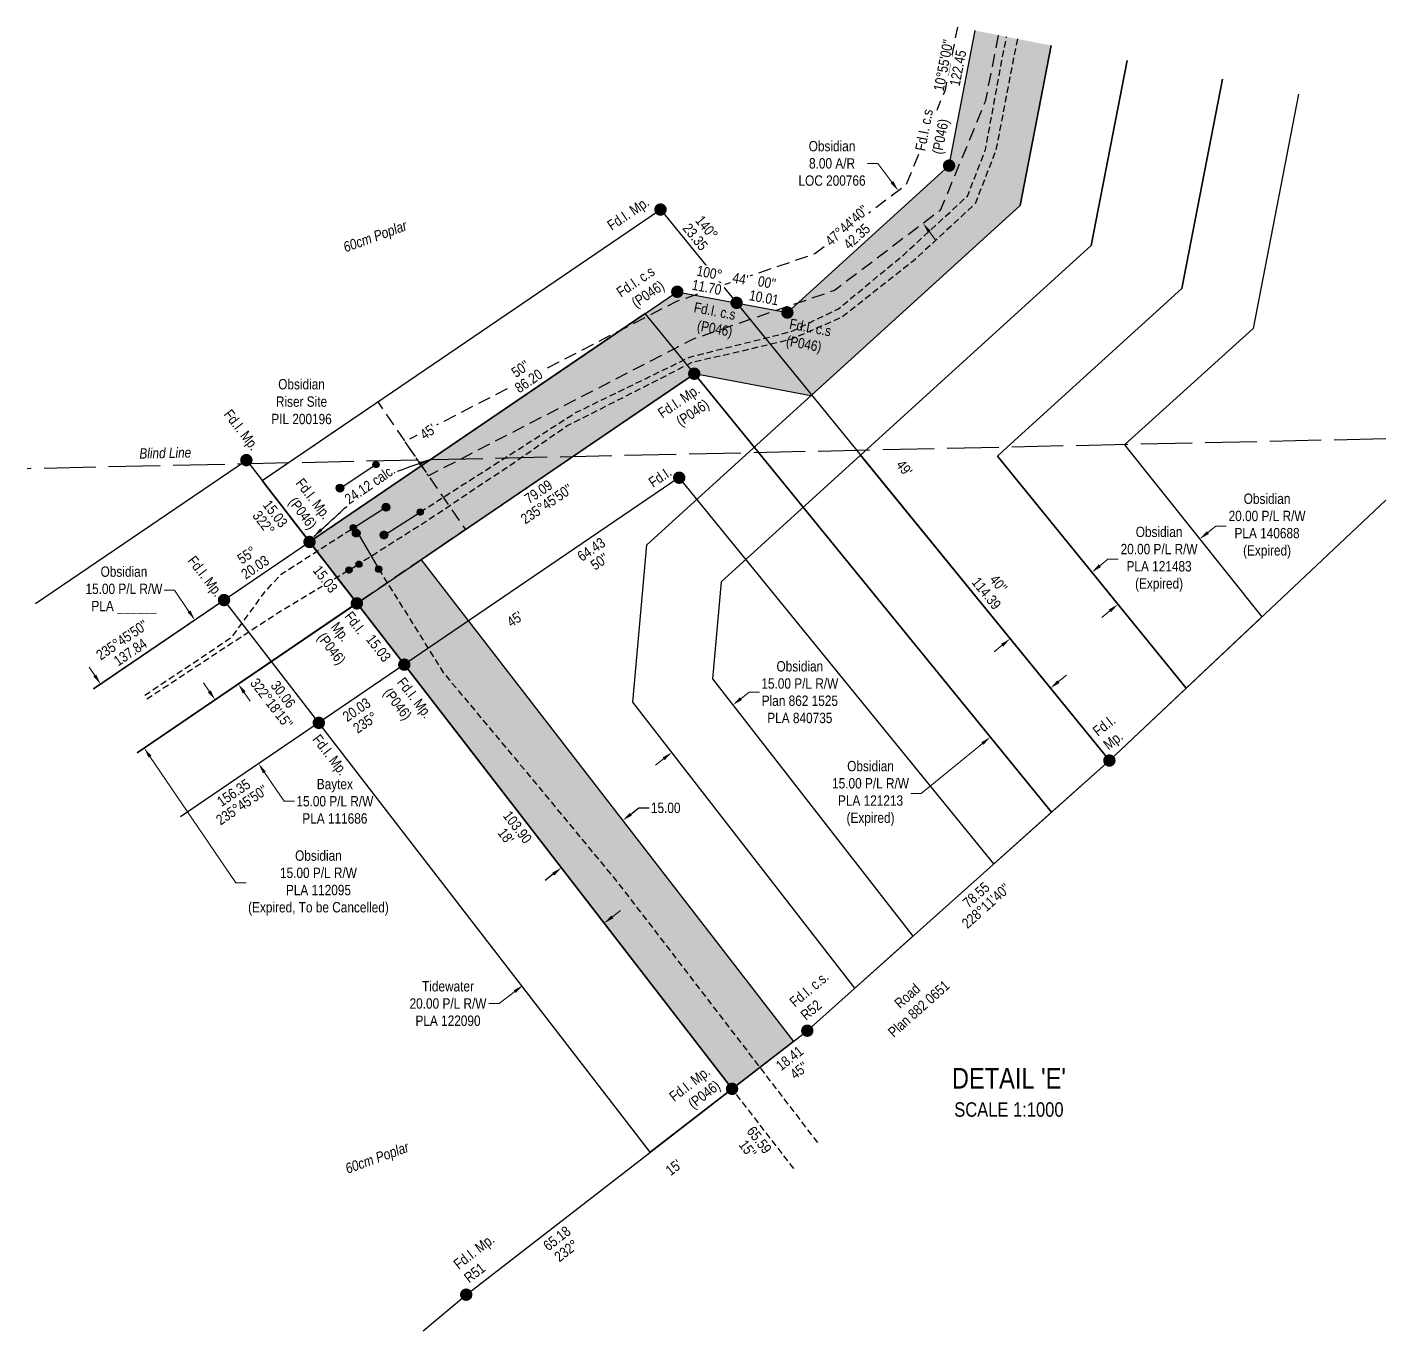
# Model space of a CAD drawing. Extents: x 606847 to 616975, y 5877213 to 5883625.
# Drawn here: x 613238 to 614555, y 5877213 to 5878475 of the extents above; entities that cross this region are included whole.
import ezdxf
from ezdxf.enums import TextEntityAlignment as Align

# ---------------------------------------------------------------- set-up
doc = ezdxf.new("R2010")
doc.units = 0
doc.header["$LTSCALE"] = 5
doc.header["$PDMODE"] = 34
doc.header["$PDSIZE"] = 0.03
for name, pattern in [('foc-ACCESSROAD', [3.75, 2.5, -1.25]), ('foc-TIELINE', [1.875, 1.25, -0.625]), ('foc-UNSURVEYED', [12.5, 10, -2.5]), ('UG_PIPE', [1.875, 1.25, -0.625])]:
    doc.linetypes.add(name, pattern=pattern)
doc.layers.get('Defpoints').update_dxf_attribs({"color": 9})
doc.layers.add('AS-PIPE-AG', color=7, linetype='Continuous', true_color=0x7d00fa)
for name, color, linetype in [('AS-PIPE-UG', 44, 'UG_PIPE'), ('AS-SYMBOL', 7, 'Continuous'), ('AS-TELUS', 224, 'foc-TEL'), ('C-AR', 13, 'foc-ACCESSROAD'), ('C-RW', 13, 'Continuous'), ('C-WS', 13, 'foc-ACCESSROAD'), ('DETAIL-T', 7, 'Continuous'), ('F-RW', 190, 'Continuous'), ('L-AREAREQUIRED', 7, 'Continuous'), ('L-BD', 7, 'Continuous'), ('L-MON', 1, 'Continuous'), ('L-TIE', 7, 'foc-TIELINE'), ('L-TITLEDB', 4, 'Continuous'), ('L-TITLEDB-T', 4, 'Continuous'), ('L-USEC', 7, 'foc-UNSURVEYED'), ('P-PROPOSED', 10, 'Continuous'), ('P-PROPOSED-H', 21, 'Continuous'), ('P-TXT', 4, 'Continuous'), ('T-BUSH-T', 110, 'Continuous')]:
    doc.layers.add(name, color=color, linetype=linetype)
for name, color, linetype, lineweight in [('C-AR-T', 13, 'Continuous', 9), ('C-RW-T', 13, 'Continuous', 9), ('C-WS-T', 13, 'Continuous', 9), ('F-RW-T', 190, 'Continuous', 9)]:
    doc.layers.add(name, color=color, linetype=linetype, lineweight=lineweight)
doc.styles.add('80CG', font='ARIALN.TTF', dxfattribs={"height": 10})
doc.styles.add('80L', font='ARIALN.TTF', dxfattribs={"height": 10})
doc.styles.add('80LS', font='ARIALNI.TTF', dxfattribs={"height": 10})
doc.styles.add('foc-LtypeFont', font='ARIALN.TTF', dxfattribs={"height": 7.35})
doc.linetypes.add('foc-TEL', pattern='A,2,-1,["T",foc-LtypeFont,S=0.2,R=0,X=-0.425,Y=-0.75],-1.24,8', length=12.24)
doc.linetypes.add('foc-TEL-NOLINE', pattern='A,0,-2,["T",foc-LtypeFont,S=0.2,R=0,X=-0.425,Y=-0.75],-10.24', length=12.24)
doc.dimstyles.new('Compass 5 000', dxfattribs={"dimscale": 5, "dimtxt": 9, "dimasz": 2, "dimexe": 0.2, "dimexo": 0.0625, "dimgap": 0.5, "dimtad": 0, "dimtih": 1, "dimtoh": 1, "dimzin": 0, "dimdsep": 46, "dimtxsty": '80CG', "dimcen": 0.1, "dimse1": 1, "dimse2": 1, "dimclrd": 256, "dimclrt": 256, "dimaunit": 1, "dimadec": 4, "dimazin": 0, "dimtfac": 0.06, "dimtofl": 0, "dimtmove": 0, "dimatfit": 1, "dimfxl": 0.2, "dimtolj": 1, "dimtzin": 0, "dimlwd": -1, "dimarcsym": 0})

# ---------------------------------------------------------------- blocks, each defined once
blk = doc.blocks.new('RISER')
h = blk.add_hatch(color=255)
h.dxf.hatch_style = 1
edge = h.paths.add_edge_path()
edge.add_arc((0, 0), 0.7, 0, 360)
blk.add_hatch(color=13).paths.add_polyline_path([(0.58, -0.15), (-0.58, -0.15, 0.774597)])
at = {"color": 13}
blk.add_line((-0.58, -0.15), (0.58, -0.15), dxfattribs=at)
blk.add_circle((0, 0), 0.6, dxfattribs=at)
blk = doc.blocks.new('fdia')
at = {"color": 255, "const_width": 1}
blk.add_lwpolyline([(-0.5, 0, 1), (0.5, 0, 1)], format="xyb", close=True, dxfattribs=at)
blk = doc.blocks.new('Fdiaa')
blk.add_blockref('fdia', (0, 0))
blk = doc.blocks.new('fdib')
at = {"color": 1, "const_width": 1.6}
blk.add_lwpolyline([(-0.4, 0, 1), (0.4, 0, 1)], format="xyb", close=True, dxfattribs=at)
at = {"color": 1}
blk.add_circle((0, 0), 0.8, dxfattribs=at)
blk = doc.blocks.new('Fdibb')
blk.add_blockref('fdib', (0, 0))
blk = doc.blocks.new('fdicc')
for name in ['Fdibb', 'Fdiaa']:
    blk.add_blockref(name, (0, 0))
blk = doc.blocks.new('FDI')
blk.add_blockref('fdicc', (0, 0))
blk = doc.blocks.new('*D552')
at = {"layer": 'C-RW-T', "transparency": 16777216}
for p, q in [((614382.1, 5877985.8), (614389.9, 5877992.1)), ((614389.9, 5877992.1), (614399.9, 5877992.1)), ((614287.2, 5877910), (614279.4, 5877903.7))]:
    blk.add_line(p, q, dxfattribs=at)
for points in [[(614381.1, 5877987.1), (614383.2, 5877984.5), (614374.3, 5877979.6)], [(614286.2, 5877911.3), (614288.3, 5877908.7), (614295, 5877916.2)]]:
    blk.add_solid(points, dxfattribs=at)
at = {"layer": 'Defpoints', "color": 0, "transparency": 16777216}
for p in [(614368.2, 5877987.3), (614374.3, 5877979.6), (614288.9, 5877924)]:
    blk.add_point(p, dxfattribs=at)
at = {"layer": 'C-RW-T', "transparency": 16777216, "insert": (614439.5, 5877992.1), "char_height": 10, "attachment_point": 5, "style": '80CG'}
blk.add_mtext('\\A1;Obsidian\\P20.00 P/L R/W\\PPLA 140688\\P(Expired)', dxfattribs=at)
blk = doc.blocks.new('*D553')
at = {"layer": 'C-RW-T', "transparency": 16777216}
for p, q in [((614277.6, 5877953.7), (614285.3, 5877960)), ((614285.3, 5877960), (614295.3, 5877960)), ((614182.9, 5877876.7), (614175.1, 5877870.4))]:
    blk.add_line(p, q, dxfattribs=at)
for points in [[(614276.5, 5877955), (614278.6, 5877952.4), (614269.8, 5877947.4)], [(614181.8, 5877878), (614183.9, 5877875.4), (614190.7, 5877883)]]:
    blk.add_solid(points, dxfattribs=at)
at = {"layer": 'Defpoints', "color": 0, "transparency": 16777216}
for p in [(614268.3, 5877949.2), (614269.8, 5877947.4), (614189.1, 5877884.9)]:
    blk.add_point(p, dxfattribs=at)
at = {"layer": 'C-RW-T', "transparency": 16777216, "insert": (614334.9, 5877960), "char_height": 10, "attachment_point": 5, "style": '80CG'}
blk.add_mtext('\\A1;Obsidian\\P20.00 P/L R/W\\PPLA 121483\\P(Expired)', dxfattribs=at)
blk = doc.blocks.new('*D554')
at = {"layer": 'Defpoints', "color": 0, "transparency": 16777216}
for p in [(613399.1, 5877809.2), (613462.7, 5877761.8), (613441.3, 5877747.3)]:
    blk.add_point(p, dxfattribs=at)
at = {"layer": 'F-RW-T', "transparency": 16777216}
for p, q in [((613414.9, 5877832.1), (613409.2, 5877840.3)), ((613468.3, 5877753.5), (613487.4, 5877725.5)), ((613487.4, 5877725.5), (613497.4, 5877725.5))]:
    blk.add_line(p, q, dxfattribs=at)
for points in [[(613416.2, 5877833), (613413.5, 5877831.1), (613420.5, 5877823.8)], [(613469.7, 5877754.5), (613466.9, 5877752.6), (613462.7, 5877761.8)]]:
    blk.add_solid(points, dxfattribs=at)
at = {"layer": 'F-RW-T', "transparency": 16777216, "insert": (613536.5, 5877725.5), "char_height": 10, "attachment_point": 5, "style": '80CG'}
blk.add_mtext('\\A1;Baytex\\P15.00 P/L R/W\\PPLA 111686', dxfattribs=at)
blk = doc.blocks.new('*D555')
at = {"layer": 'C-RW-T', "transparency": 16777216}
for p, q in [((614237.4, 5877841.4), (614245.2, 5877847.7)), ((614163.8, 5877781.4), (614104.4, 5877733.1)), ((614104.4, 5877733.1), (614094.4, 5877733.1))]:
    blk.add_line(p, q, dxfattribs=at)
for points in [[(614236.4, 5877842.7), (614238.5, 5877840.1), (614229.7, 5877835.1)], [(614162.7, 5877782.7), (614164.8, 5877780.2), (614171.5, 5877787.8)]]:
    blk.add_solid(points, dxfattribs=at)
at = {"layer": 'Defpoints', "color": 0, "transparency": 16777216}
for p in [(614231.8, 5877832.5), (614171.5, 5877787.8), (614173.7, 5877785.1)]:
    blk.add_point(p, dxfattribs=at)
at = {"layer": 'C-RW-T', "transparency": 16777216, "insert": (614055.4, 5877733.1), "char_height": 10, "attachment_point": 5, "style": '80CG'}
blk.add_mtext('\\A1;Obsidian\\P15.00 P/L R/W\\PPLA 121213\\P(Expired)', dxfattribs=at)
blk = doc.blocks.new('*D556')
at = {"layer": 'C-RW-T', "transparency": 16777216}
for p, q in [((613930, 5877825), (613937.8, 5877831.2)), ((613937.8, 5877831.2), (613947.8, 5877831.2)), ((613855, 5877766.7), (613847.1, 5877760.6))]:
    blk.add_line(p, q, dxfattribs=at)
for points in [[(613928.9, 5877826.3), (613931, 5877823.7), (613922.1, 5877818.9)], [(613854, 5877768.1), (613856, 5877765.4), (613862.9, 5877772.9)]]:
    blk.add_solid(points, dxfattribs=at)
at = {"layer": 'Defpoints', "color": 0, "transparency": 16777216}
for p in [(613922.1, 5877818.9), (613923.4, 5877817.1), (613864.3, 5877771.1)]:
    blk.add_point(p, dxfattribs=at)
at = {"layer": 'C-RW-T', "transparency": 16777216, "insert": (613986.9, 5877831.2), "char_height": 10, "attachment_point": 5, "style": '80CG'}
blk.add_mtext('\\A1;Obsidian\\P15.00 P/L R/W\\PPlan 862 1525\\PPLA 840735', dxfattribs=at)
blk = doc.blocks.new('*D557')
at = {"layer": 'Defpoints', "color": 0, "transparency": 16777216}
for p in [(613797.1, 5877607.8), (613718.5, 5877547.6), (613718.7, 5877547.3)]:
    blk.add_point(p, dxfattribs=at)
at = {"layer": 'F-RW-T', "transparency": 16777216}
for p, q in [((613805.3, 5877613.5), (613813.2, 5877619.6)), ((613710.8, 5877541.2), (613695.7, 5877529.6)), ((613695.7, 5877529.6), (613685.7, 5877529.6))]:
    blk.add_line(p, q, dxfattribs=at)
for points in [[(613804.3, 5877614.9), (613806.3, 5877612.2), (613797.4, 5877607.5)], [(613709.8, 5877542.5), (613711.8, 5877539.9), (613718.7, 5877547.3)]]:
    blk.add_solid(points, dxfattribs=at)
at = {"layer": 'F-RW-T', "transparency": 16777216, "insert": (613646.1, 5877529.6), "char_height": 10, "attachment_point": 5, "style": '80CG'}
blk.add_mtext('\\A1;Tidewater\\P20.00 P/L R/W\\PPLA 122090', dxfattribs=at)
blk = doc.blocks.new('*D558')
at = {"layer": 'C-RW-T', "transparency": 16777216}
for p, q in [((613304, 5877847.3), (613298.4, 5877855.6)), ((613357.4, 5877768.8), (613440.7, 5877646.4)), ((613440.7, 5877646.4), (613450.7, 5877646.4))]:
    blk.add_line(p, q, dxfattribs=at)
for points in [[(613305.4, 5877848.2), (613302.6, 5877846.4), (613309.6, 5877839)], [(613358.8, 5877769.7), (613356, 5877767.9), (613351.8, 5877777.1)]]:
    blk.add_solid(points, dxfattribs=at)
at = {"layer": 'Defpoints', "color": 0, "transparency": 16777216}
for p in [(613400.9, 5877901.2), (613309.6, 5877839), (613443.1, 5877839.2)]:
    blk.add_point(p, dxfattribs=at)
at = {"layer": 'C-RW-T', "transparency": 16777216, "insert": (613520.6, 5877646.4), "char_height": 10, "attachment_point": 5, "style": '80CG'}
blk.add_mtext('\\A1;Obsidian\\P15.00 P/L R/W\\PPLA 112095\\P({\\A0;Expired, To be Cancelled})', dxfattribs=at)
blk = doc.blocks.new('*D559')
at = {"layer": 'C-RW-T', "transparency": 16777216}
for p, q in [((613381.3, 5877929.9), (613371.3, 5877929.9)), ((613395.2, 5877909.4), (613381.3, 5877929.9)), ((613448.7, 5877830.9), (613454.3, 5877822.6))]:
    blk.add_line(p, q, dxfattribs=at)
for points in [[(613396.6, 5877910.3), (613393.9, 5877908.5), (613400.9, 5877901.1)], [(613450, 5877831.8), (613447.3, 5877829.9), (613443, 5877839.1)]]:
    blk.add_solid(points, dxfattribs=at)
at = {"layer": 'Defpoints', "color": 0, "transparency": 16777216}
for p in [(613400.9, 5877901.1), (613378.7, 5877886), (613420.8, 5877824)]:
    blk.add_point(p, dxfattribs=at)
at = {"layer": 'C-RW-T', "transparency": 16777216, "insert": (613332.2, 5877929.9), "char_height": 10, "attachment_point": 5, "style": '80CG'}
blk.add_mtext('\\A1;Obsidian\\P15.00 P/L R/W\\PPLA ______', dxfattribs=at)
blk = doc.blocks.new('*D560')
at = {"layer": 'C-AR-T', "transparency": 16777216}
for p, q in [((614062.4, 5878343.4), (614052.4, 5878343.4)), ((614076.1, 5878325.2), (614062.4, 5878343.4)), ((614112.3, 5878277.3), (614118.4, 5878269.4))]:
    blk.add_line(p, q, dxfattribs=at)
for points in [[(614077.5, 5878326.2), (614074.8, 5878324.2), (614082.2, 5878317.2)], [(614113.7, 5878278.3), (614111, 5878276.3), (614106.3, 5878285.3)]]:
    blk.add_solid(points, dxfattribs=at)
at = {"layer": 'Defpoints', "color": 0, "transparency": 16777216}
for p in [(614082.2, 5878317.2), (614075.9, 5878312.5), (614100, 5878280.6)]:
    blk.add_point(p, dxfattribs=at)
at = {"layer": 'C-AR-T', "transparency": 16777216, "insert": (614018.1, 5878343.4), "char_height": 10, "attachment_point": 5, "style": '80CG'}
blk.add_mtext('\\A1;Obsidian\\P8.00 A/R\\PLOC 200766', dxfattribs=at)
blk = doc.blocks.new('*D585')
at = {"layer": 'Defpoints', "color": 0, "transparency": 16777216}
for p in [(613814.8, 5877707.5), (613815.3, 5877706.9), (613755.5, 5877661.7)]:
    blk.add_point(p, dxfattribs=at)
at = {"layer": 'P-TXT', "transparency": 16777216}
for p, q in [((613823.2, 5877713), (613831.1, 5877719.1)), ((613831.1, 5877719.1), (613841.1, 5877719.1)), ((613748, 5877654.9), (613740.1, 5877648.8))]:
    blk.add_line(p, q, dxfattribs=at)
for points in [[(613822.2, 5877714.3), (613824.2, 5877711.7), (613815.3, 5877706.9)], [(613747, 5877656.3), (613749.1, 5877653.6), (613755.9, 5877661.1)]]:
    blk.add_solid(points, dxfattribs=at)
at = {"layer": 'P-TXT', "transparency": 16777216, "insert": (613857, 5877719.1), "char_height": 10, "attachment_point": 5, "style": '80CG'}
blk.add_mtext('\\A1;15.00', dxfattribs=at)
blk = doc.blocks.new('PIG')
h = blk.add_hatch(color=255)
h.dxf.hatch_style = 1
edge = h.paths.add_edge_path()
edge.add_arc((0, 0), 0.85, 0, 360)
at = {"layer": 'AS-SYMBOL'}
h = blk.add_hatch(color=13, dxfattribs=at)
h.dxf.hatch_style = 1
h.paths.add_polyline_path([(-0.1, 0, 1), (-0.55, 0, 1)])
h = blk.add_hatch(color=13, dxfattribs=at)
h.dxf.hatch_style = 1
h.paths.add_polyline_path([(0.1, 0, 1), (0.55, 0, 1)])
at = {"layer": 'AS-SYMBOL', "color": 13}
for centre, radius in [((0, 0), 0.75), ((-0.33, 0), 0.225), ((0.33, 0), 0.225)]:
    blk.add_circle(centre, radius, dxfattribs=at)

msp = doc.modelspace()

# ---------------------------------------------------------------- hatches: boundary and pattern name
at = {"layer": 'P-PROPOSED-H'}
h = msp.add_hatch(color=256, dxfattribs=at)
h.dxf.hatch_style = 1
h.paths.add_polyline_path([(614200.38, 5878302.535), (614230.286, 5878457.589), (614156.727, 5878472.061), (614131.495, 5878341.241), (613974.82, 5878198.901), (613868.205, 5878219.111), (613511.997, 5877976.743), (613921.371, 5877446.999), (613980.658, 5877492.883), (613620.017, 5877959.565), (613884.726, 5878139.675), (613997.573, 5878118.284)])

# ---------------------------------------------------------------- linework, layer by layer
at = {"layer": 'AS-PIPE-AG'}
msp.add_line((613541.525, 5878028.861), (613576.26, 5878051.691), dxfattribs=at)
at = {"layer": 'AS-PIPE-AG', "flags": 128}
for points in [[(613554.48, 5877990.441), (613586.025, 5878010.401)], [(613584.12, 5877983.436), (613621.691, 5878007.296)], [(613558.813, 5877985.339), (613578.985, 5877950.391)], [(613550.11, 5877949.521), (613559.77, 5877955.191)]]:
    msp.add_lwpolyline(points, dxfattribs=at)
at = {"layer": 'AS-PIPE-UG', "flags": 128}
for points in [[(614197.802, 5878463.98), (614193.69, 5878443.956), (614176.79, 5878355.951), (614156.67, 5878304.256), (614096.765, 5878248.811), (614027.335, 5878194.211), (613978.685, 5878173.036), (613923.685, 5878159.851), (613882.955, 5878150.761), (613761.645, 5878089.116), (613710.1, 5878053.401), (613625.085, 5877996.611), (613559.77, 5877955.191)], [(613619.165, 5878005.681), (613769.745, 5878101.991), (613880.405, 5878155.821), (613905.12, 5878162.241), (613952.94, 5878174.086), (613978.405, 5878180.491), (614024.24, 5878202.511), (614087.215, 5878254.681), (614149.195, 5878311.721), (614166.67, 5878356.421), (614183.1, 5878445.721), (614187.181, 5878466.07)], [(613578.985, 5877950.391), (613641.92, 5877849.626), (613731.59, 5877742.366), (613810.195, 5877647.121), (613850.445, 5877595.071), (614005.502, 5877392.928)]]:
    msp.add_lwpolyline(points, dxfattribs=at)
at = {"layer": 'AS-TELUS', "linetype": 'foc-TEL-NOLINE', "flags": 128}
msp.add_lwpolyline([(613621.91, 5877212.593), (613663.75, 5877247.616), (613921.371, 5877446.999), (613994.145, 5877503.321), (614286.77, 5877765.011), (614554.545, 5878017.277)], dxfattribs=at)
at = {"layer": 'C-AR', "flags": 128}
msp.add_lwpolyline([(614179.128, 5878467.654), (614166.447, 5878403.195), (614122.915, 5878297.875), (614020.34, 5878220.274), (613941.741, 5878193.238), (613883.671, 5878173.264), (613867.938, 5878165.144), (613658.092, 5878056.8), (613627.15, 5878040.834), (613604.241, 5878074.175), (613715.805, 5878131.616), (613842.247, 5878196.883), (613867.915, 5878210.131), (613908.481, 5878224.087), (613914.966, 5878226.317), (614001.3, 5878256.014), (614090.113, 5878323.204), (614127.977, 5878414.806), (614139.892, 5878475.373)], dxfattribs=at)
at = {"layer": 'C-RW'}
for points in [[(614230.286, 5878457.589), (614200.38, 5878302.535), (613997.573, 5878118.284), (613884.726, 5878139.675), (613620.017, 5877959.565), (613980.658, 5877492.883), (613921.371, 5877446.999), (613511.997, 5877976.743), (613868.205, 5878219.111), (613974.82, 5878198.901), (614131.495, 5878341.241), (614156.727, 5878472.061)], [(614303.845, 5878443.118), (614269.265, 5878263.83), (613910.819, 5877938.181), (613902.47, 5877844.075), (614096.383, 5877594.751), (614040.077, 5877544.397), (613825.204, 5877821.481), (613838.729, 5877973.974), (614200.38, 5878302.535), (614230.286, 5878457.589)], [(614396.288, 5878424.931), (614357.073, 5878222.156), (614187.622, 5878068.419), (614178.269, 5878059.971), (614361.127, 5877835.061), (614286.77, 5877765.011), (614045.778, 5878060.791), (614269.265, 5878263.83), (614303.845, 5878443.118)], [(614469.853, 5878410.458), (614425.941, 5878183.395), (614301.347, 5878070.918), (614434.522, 5877904.205), (614361.127, 5877835.061), (614178.269, 5878059.971), (614187.622, 5878068.419), (614357.073, 5878222.156), (614396.288, 5878424.931)], [(613302.733, 5877834.358), (613511.997, 5877976.743), (613557.922, 5877917.314), (613344.906, 5877772.376)]]:
    msp.add_lwpolyline(points, dxfattribs=at)
msp.add_lwpolyline([(613925.659, 5878208.22), (614286.77, 5877765.011), (614230.828, 5877714.983), (613884.776, 5878139.71), (613837.246, 5878198.046), (613511.997, 5877976.743), (613466.072, 5878036.172), (613851.93, 5878298.711), (613925.659, 5878208.22)], close=True, dxfattribs=at)
at = {"layer": 'C-WS', "flags": 128}
msp.add_lwpolyline([(613620.017, 5877959.565), (613557.922, 5877917.314), (613466.072, 5878036.172), (613578.017, 5878112.341), (613662.929, 5877988.762), (613620.017, 5877959.565)], close=True, dxfattribs=at)
at = {"layer": 'F-RW'}
for points in [[(613344.906, 5877772.376), (613884.776, 5878139.71), (614230.828, 5877714.983), (614174.887, 5877664.956), (613870.094, 5878039.043), (613387.079, 5877710.394)], [(613246.502, 5877917), (613450.764, 5878055.981), (613921.371, 5877446.999), (613842.067, 5877385.622), (613429.13, 5877920.446), (613302.733, 5877834.358)]]:
    msp.add_lwpolyline(points, dxfattribs=at)
at = {"layer": 'L-TIE'}
msp.add_line((613981.119, 5877369.683), (613921.371, 5877446.999), dxfattribs=at)
at = {"layer": 'L-TITLEDB', "flags": 128}
msp.add_lwpolyline([(613621.91, 5877212.593), (613663.75, 5877247.616), (613921.371, 5877446.999), (613994.145, 5877503.321), (614286.77, 5877765.011), (614554.545, 5878017.277)], dxfattribs=at)
at = {"layer": 'L-USEC', "flags": 128}
msp.add_lwpolyline([(614554.545, 5878076.56), (613238.453, 5878047.646)], dxfattribs=at)

# ---------------------------------------------------------------- block references
at = {"layer": 'AS-SYMBOL', "xscale": 4.99790845, "yscale": 4.99790845, "zscale": 4.99790845}
for name, p in [('RISER', (613576.26, 5878051.691)), ('PIG', (613586.025, 5878010.401)), ('RISER', (613619.165, 5878005.681)), ('RISER', (613554.48, 5877990.441)), ('PIG', (613557.185, 5877985.316)), ('PIG', (613584.12, 5877983.436)), ('RISER', (613559.77, 5877955.191)), ('RISER', (613578.985, 5877950.391))]:
    msp.add_blockref(name, p, dxfattribs=at)
at = {"layer": 'L-MON', "xscale": 4.99790845, "yscale": 4.99790845, "zscale": 4.99790845}
msp.add_blockref('FDI', (613974.82, 5878198.901), dxfattribs=at)

# ---------------------------------------------------------------- texts
at = {"layer": 'C-WS-T', "insert": (613504.217, 5878134.507), "char_height": 9.9917, "width": 58.1415, "attachment_point": 2, "line_spacing_factor": 1.010437, "style": '80CG'}
msp.add_mtext('Obsidian\\PRiser Site\\PPIL 200196', dxfattribs=at)
at = {"layer": 'DETAIL-T', "color": 3, "insert": (614189.436, 5877443.507), "char_height": 19.95963, "width": 176.57724, "attachment_point": 5, "style": '80CG'}
msp.add_mtext("DETAIL 'E'\\P{\\H0.7x;SCALE 1:1000}", dxfattribs=at)
at = {"layer": 'L-BD', "style": '80L'}
for s, height, rotation, p in [('122.45', 9.9958, 79.0831, (614140.054, 5878435.757)), ('140°', 9.9958, 309.1719, (613896.758, 5878281.275)), ('23.35', 9.9958, 309.1719, (613885.715, 5878272.278)), ('42.35', 9.9958, 42.2553, (614042.034, 5878272.795)), ("00''", 9.9958, 349.2663, (613954.984, 5878228.095)), ('10.01', 9.9958, 349.2663, (613952.192, 5878213.364)), ("50''", 9.9958, 34.2318, (613716.215, 5878144.409)), ("49'", 9.9958, 309.1719, (614088.11, 5878048.398)), ("235°45'50''", 9.99582, 34.2318, (613741.652, 5878013.612)), ('79.09', 9.9958, 34.2318, (613733.639, 5878025.388)), ('15.03', 9.9958, 307.696, (613478.872, 5878004.079)), ('322°', 9.9958, 307.696, (613467.601, 5877995.369)), ('55°', 9.9958, 34.2318, (613451.212, 5877964.099)), ('64.43', 9.9958, 34.2318, (613784.832, 5877969.544)), ('20.03', 9.9958, 34.2318, (613459.225, 5877952.322)), ("50''", 9.9958, 34.2318, (613792.845, 5877957.768)), ('114.39', 9.9958, 309.1719, (614167.745, 5877926.921)), ("40''", 9.9958, 309.1719, (614179.369, 5877936.392)), ("45'", 9.9958, 34.2318, (613710.894, 5877902.007)), ("235°45'50''", 9.99582, 34.2586, (613330.313, 5877881.833)), ('137.84', 9.9958, 34.2586, (613338.331, 5877870.06)), ("322°18'15''", 9.99582, 307.696, (613475.181, 5877820.403)), ('30.06', 9.9958, 307.696, (613486.451, 5877829.113)), ('20.03', 9.9958, 34.2318, (613557.528, 5877814.279)), ('235°', 9.9958, 34.2318, (613565.963, 5877801.883)), ("235°45'50''", 9.99582, 34.2318, (613446.459, 5877722.083)), ('156.35', 9.9958, 34.2318, (613438.447, 5877733.859)), ('103.90', 9.9958, 307.696, (613713.463, 5877700.51)), ("18'", 9.9958, 307.696, (613702.192, 5877691.8)), ('78.55', 9.9958, 41.8058, (614157.674, 5877634.867)), ("228°11'40''", 9.99582, 41.8058, (614167.169, 5877624.249)), ('18.41', 9.9958, 37.7376, (613976.972, 5877476.652)), ("45''", 9.9958, 37.7376, (613986.149, 5877464.795)), ('65.59', 9.9958, 307.696, (613947.623, 5877397.498)), ("15''", 9.9958, 307.696, (613936.353, 5877388.788)), ("15'", 9.9958, 37.7376, (613864.684, 5877370.789)), ('65.18', 9.9958, 37.7376, (613751.544, 5877302.186)), ('232°', 9.9958, 37.7376, (613760.721, 5877290.328))]:
    msp.add_text(s, height=height, rotation=rotation, dxfattribs=at).set_placement(p, align=Align.MIDDLE)
at = {"layer": 'L-MON', "insert": (613978.044, 5878193.24), "char_height": 9.9918, "attachment_point": 1, "rotation": 349.266335, "style": '80L', "bg_fill": 1, "box_fill_scale": 1.1, "bg_fill_color": 21, "bg_fill_transparency": 0}
msp.add_mtext_dynamic_manual_height_columns('Fd.I. c.s\\P(P046)', width=40.39763, gutter_width=50, heights=[0], dxfattribs=at)
at = {"layer": 'L-TITLEDB-T', "insert": (614096.569, 5877530.741), "char_height": 9.99582, "attachment_point": 5, "rotation": 41.805772, "style": '80CG'}
msp.add_mtext('\\A1;Road\\PPlan 882 0651', dxfattribs=at)
at = {"layer": 'L-USEC', "style": '80LS'}
msp.add_text('Blind Line', height=9.9797, rotation=1.258562, dxfattribs=at).set_placement((613372.217, 5878063.128), align=Align.MIDDLE)
at = {"layer": 'T-BUSH-T', "char_height": 10, "attachment_point": 1, "rotation": 20, "style": '80L'}
for insert in [(613540.473, 5878265.456), (613542.401, 5877372.891)]:
    msp.add_mtext_dynamic_manual_height_columns('\\pi0.064352;{\\fArial Narrow|b0|i1|c0|p34; 60cm Poplar}', width=68.6212, gutter_width=47.5, heights=[0], dxfattribs=dict(at, insert=insert))

# ---------------------------------------------------------------- dimensions: what is measured, and where the dimension line sits
at = {"layer": 'C-RW-T'}
for p1, p2, distance, text, picture, middle in [((614288.858, 5877923.95), (614368.15, 5877987.291), -9.88, 'Obsidian\\P20.00 P/L R/W\\PPLA 140688\\P(Expired)', '*D552', (614439.482, 5877992.055)), ((614189.113, 5877884.87), (614268.293, 5877949.245), -2.438, 'Obsidian\\P20.00 P/L R/W\\PPLA 121483\\P(Expired)', '*D553', (614334.888, 5877959.97))]:
    dim = msp.add_aligned_dim(p1=p1, p2=p2, distance=distance, text=text, dimstyle='Compass 5 000', dxfattribs=at)
    dim.commit()
    dim.dimension.update_dxf_attribs({"geometry": picture, "text_midpoint": middle})
for base, p1, p2, angle, text, picture, middle in [((613400.863, 5877901.126), (613420.833, 5877824.037), (613378.66, 5877886.019), 124.231799, 'Obsidian\\P15.00 P/L R/W\\PPLA ______', '*D559', (613332.197, 5877929.903)), ((613309.619, 5877839.043), (613443.103, 5877839.19), (613400.93, 5877901.172), 124.231799, 'Obsidian\\P15.00 P/L R/W\\PPLA 112095\\P({\\A0;Expired, To be Cancelled})', '*D558', (613520.642, 5877646.388)), ((613922.057, 5877818.891), (613864.271, 5877771.103), (613923.436, 5877817.118), 37.87415, 'Obsidian\\P15.00 P/L R/W\\PPlan 862 1525\\PPLA 840735', '*D556', (613986.93, 5877831.169)), ((614171.532, 5877787.76), (614231.822, 5877832.451), (614173.702, 5877785.097), 219.171937, 'Obsidian\\P15.00 P/L R/W\\PPLA 121213\\P(Expired)', '*D555', (614055.355, 5877733.096))]:
    dim = msp.add_linear_dim(base=base, p1=p1, p2=p2, angle=angle, text=text, dimstyle='Compass 5 000', dxfattribs=at)
    dim.commit()
    dim.dimension.update_dxf_attribs({"geometry": picture, "text_midpoint": middle, "dimtype": 161})
at = {"layer": 'F-RW-T'}
for base, p1, p2, angle, text, picture, middle in [((613462.653, 5877761.815), (613399.085, 5877809.24), (613441.258, 5877747.258), 304.231799, 'Baytex\\P15.00 P/L R/W\\PPLA 111686', '*D554', (613536.458, 5877725.485)), ((613718.734, 5877547.277), (613797.145, 5877607.751), (613718.515, 5877547.563), 217.432344, 'Tidewater\\P20.00 P/L R/W\\PPLA 122090', '*D557', (613646.144, 5877529.632))]:
    dim = msp.add_linear_dim(base=base, p1=p1, p2=p2, angle=angle, text=text, dimstyle='Compass 5 000', dxfattribs=at)
    dim.commit()
    dim.dimension.update_dxf_attribs({"geometry": picture, "text_midpoint": middle, "dimtype": 161})
at = {"layer": 'P-TXT'}
dim = msp.add_linear_dim(base=(613815.267, 5877706.905), p1=(613755.484, 5877661.662), p2=(613814.804, 5877707.503), angle=37.696021, text='15.00', dimstyle='Compass 5 000', dxfattribs=at)
dim.commit()
dim.dimension.update_dxf_attribs({"geometry": '*D585', "text_midpoint": (613857.03, 5877719.135), "dimtype": 161})

# ---------------------------------------------------------------- next in the draw order: texts
at = {"layer": 'L-BD', "char_height": 9.9958, "attachment_point": 5, "style": '80L', "bg_fill": 3, "box_fill_scale": 1.15, "bg_fill_color": 256, "bg_fill_true_color": 256, "bg_fill_transparency": 0}
for s, insert, width, rotation in [("10°55'00''", (614126.067, 5878438.455), 19.56395, 79.0831), ("47°44'40''", (614032.456, 5878283.338), 44.15374, 42.2553), ('11.70', (613896.767, 5878223.362), 30.05748, 349.2663), ('86.20', (613724.228, 5878132.633), 29.43539, 34.2318), ("45'", (613626.788, 5878083.562), 18.08758, 34.2318)]:
    msp.add_mtext(s, dxfattribs=dict(at, insert=insert, width=width, rotation=rotation))
at = {"layer": 'L-MON', "attachment_point": 1, "style": '80L', "bg_fill": 3, "box_fill_scale": 1.1, "bg_fill_color": 256, "bg_fill_transparency": 0}
for s, width, insert, char_height, rotation in [('Fd.I. c.s\\P(P046)', 40.39763, (614098.504, 5878356.704), 9.9918, 79.083056), ('\\pi1.0795;Fd.I. Mp.', 44.31149, (613798.222, 5878285.653), 9.99182, 34.231799), ('\\pi1.0778;Fd.I. c.s\\P\\pi7.4301;(P046)', 40.39763, (613807.177, 5878220.971), 9.99182, 34.231799), ('\\pi1.0795;Fd.I. Mp.\\P\\pi11.344;(P046)', 44.31149, (613847.286, 5878103.878), 9.99182, 34.231799), ('\\pi1.0795;Fd.I. Mp.', 44.31149, (613435.576, 5878107.097), 9.99182, 307.696021), ('\\pi1.0702;Fd.I.', 22.03526, (613838.303, 5878036.701), 9.99182, 34.231799), ('Fd.I.\\PMp.\\P(P046)', 33.77, (613553.178, 5877910.531), 9.9918, 307.696021), ('Fd.I. Mp.\\P(P046)', 44.31149, (613604.015, 5877846.708), 9.9918, 307.696021), ('Fd.I.\\PMp.', 22.03526, (614269.518, 5877795.851), 9.9918, 37.737623), ('\\pi1.0795;Fd.I. Mp.', 44.31149, (613521.388, 5877792.29), 9.99182, 307.696021), ('Fd.I. c.s.\\PR52', 47.23702, (613975.82, 5877533.202), 9.9918, 40.030278), ('\\pi1.0795;Fd.I. Mp.\\P\\pi11.344;(P046)', 44.31149, (613858.34, 5877441.245), 9.99182, 37.737623), ('Fd.I. Mp.\\PR51', 46.86249, (613650.316, 5877279.505), 9.9918, 37.737623)]:
    msp.add_mtext_dynamic_manual_height_columns(s, width=width, gutter_width=50, heights=[0], dxfattribs=dict(at, insert=insert, char_height=char_height, rotation=rotation))

# ---------------------------------------------------------------- next in the draw order: linework, layer by layer
at = {"layer": 'AS-PIPE-UG', "flags": 128}
for points in [[(613352.345, 5877828.236), (613436.715, 5877884.586), (613469.145, 5877928.921), (613484.55, 5877945.526), (613554.48, 5877990.441)], [(613354.35, 5877824.661), (613435.705, 5877878.306), (613483.85, 5877909.736), (613550.11, 5877949.521)]]:
    msp.add_lwpolyline(points, dxfattribs=at)

# ---------------------------------------------------------------- next in the draw order: block references
at = {"layer": 'L-MON', "xscale": 4.99790845, "yscale": 4.99790845, "zscale": 4.99790845}
for p in [(614131.495, 5878341.241), (613851.93, 5878298.711), (613868.205, 5878219.111), (613925.65, 5878208.341), (613884.66, 5878139.706), (613450.764, 5878055.981), (613870.05, 5878038.946), (613557.825, 5877917.241), (613603.755, 5877857.881), (613520.975, 5877801.491), (614286.77, 5877765.011), (613994.145, 5877503.321), (613921.26, 5877446.996), (613663.75, 5877247.616)]:
    msp.add_blockref('FDI', p, dxfattribs=at)

# ---------------------------------------------------------------- next in the draw order: texts
at = {"layer": 'L-BD', "style": '80L'}
msp.add_text('15.03', height=9.9958, rotation=307.696, dxfattribs=at).set_placement((613578.859, 5877873.875), align=Align.MIDDLE)
at = {"layer": 'L-BD', "insert": (613899.42, 5878237.356), "char_height": 9.9958, "width": 23.86218, "attachment_point": 5, "rotation": 349.2663, "style": '80L', "bg_fill": 3, "box_fill_scale": 1.15, "bg_fill_color": 256, "bg_fill_true_color": 256, "bg_fill_transparency": 0}
msp.add_mtext('100°', dxfattribs=at)
at = {"layer": 'L-MON', "insert": (613884.433, 5878209.35), "char_height": 9.99182, "attachment_point": 1, "rotation": 349.266335, "style": '80L', "bg_fill": 1, "box_fill_scale": 1.1, "bg_fill_color": 21, "bg_fill_transparency": 0}
msp.add_mtext_dynamic_manual_height_columns('\\pi1.0778;Fd.I. c.s\\P\\pi7.4301;(P046)', width=40.39763, gutter_width=50, heights=[0], dxfattribs=at)

# ---------------------------------------------------------------- next in the draw order: dimensions: what is measured, and where the dimension line sits
at = {"layer": 'C-AR-T'}
dim = msp.add_linear_dim(base=(614082.176, 5878317.199), p1=(614100.039, 5878280.569), p2=(614075.912, 5878312.461), angle=127.108755, text='Obsidian\\P8.00 A/R\\PLOC 200766', dimstyle='Compass 5 000', dxfattribs=at)
dim.commit()
dim.dimension.update_dxf_attribs({"geometry": '*D560', "text_midpoint": (614018.08, 5878343.365), "dimtype": 161})

# ---------------------------------------------------------------- next in the draw order: texts
at = {"layer": 'L-BD', "insert": (613527.24, 5877940.671), "char_height": 9.9958, "width": 25.60007, "attachment_point": 5, "rotation": 307.696, "style": '80L', "bg_fill": 3, "box_fill_scale": 1.15, "bg_fill_color": 256, "bg_fill_true_color": 256, "bg_fill_transparency": 0}
msp.add_mtext('15.03', dxfattribs=at)
at = {"layer": 'L-MON', "char_height": 9.99182, "attachment_point": 1, "rotation": 307.696021, "style": '80L', "bg_fill": 3, "box_fill_scale": 1.1, "bg_fill_color": 256, "bg_fill_transparency": 0}
for s, insert in [('\\pi1.0795;Fd.I. Mp.\\P\\pi11.344;(P046)', (613505.158, 5878040.453)), ('\\pi1.0795;Fd.I. Mp.', (613400.553, 5877965.345))]:
    msp.add_mtext_dynamic_manual_height_columns(s, width=44.31149, gutter_width=50, heights=[0], dxfattribs=dict(at, insert=insert))

# ---------------------------------------------------------------- next in the draw order: linework, layer by layer
at = {"layer": 'P-PROPOSED', "flags": 128}
msp.add_lwpolyline([(614230.286, 5878457.589), (614200.38, 5878302.535), (613997.573, 5878118.284), (613884.726, 5878139.675), (613620.017, 5877959.565), (613980.658, 5877492.883), (613921.371, 5877446.999), (613511.997, 5877976.743), (613868.205, 5878219.111), (613974.82, 5878198.901), (614131.495, 5878341.241), (614156.727, 5878472.061)], dxfattribs=at)

# ---------------------------------------------------------------- next in the draw order: block references
at = {"layer": 'AS-SYMBOL', "xscale": 4.99790845, "yscale": 4.99790845, "zscale": 4.99790845}
for name, p in [('PIG', (613541.525, 5878028.861)), ('RISER', (613550.11, 5877949.521))]:
    msp.add_blockref(name, p, dxfattribs=at)
at = {"layer": 'L-MON', "xscale": 4.99790845, "yscale": 4.99790845, "zscale": 4.99790845}
for p in [(613511.935, 5877976.701), (613429.13, 5877920.446)]:
    msp.add_blockref('FDI', p, dxfattribs=at)

# ---------------------------------------------------------------- next in the draw order: texts
at = {"layer": 'L-BD', "attachment_point": 5, "style": '80L', "bg_fill": 3, "box_fill_scale": 1.15, "bg_fill_color": 256, "bg_fill_true_color": 256, "bg_fill_transparency": 0}
for s, insert, char_height, width, rotation in [("44'", (613929.338, 5878231.685), 9.9958, 14.46639, 349.2663), ('24.12 calc.', (613570.458, 5878032.476), 9.99582, 54.51102, 34.2318)]:
    msp.add_mtext(s, dxfattribs=dict(at, insert=insert, char_height=char_height, width=width, rotation=rotation))

# ---------------------------------------------------------------- next in the draw order: leaders
at = {"layer": 'L-AREAREQUIRED', "color": 5, "path_type": 1}
for points in [[(613627.238, 5878055.888), (613596.772, 5878044.942)], [(613515.986, 5877981.905), (613548.001, 5878011.161)]]:
    msp.add_leader(points, dimstyle='Compass 5 000', override={"dimgap": 0.5, "dimtad": 0}, dxfattribs=at)

doc.saveas('drawing.dxf')
